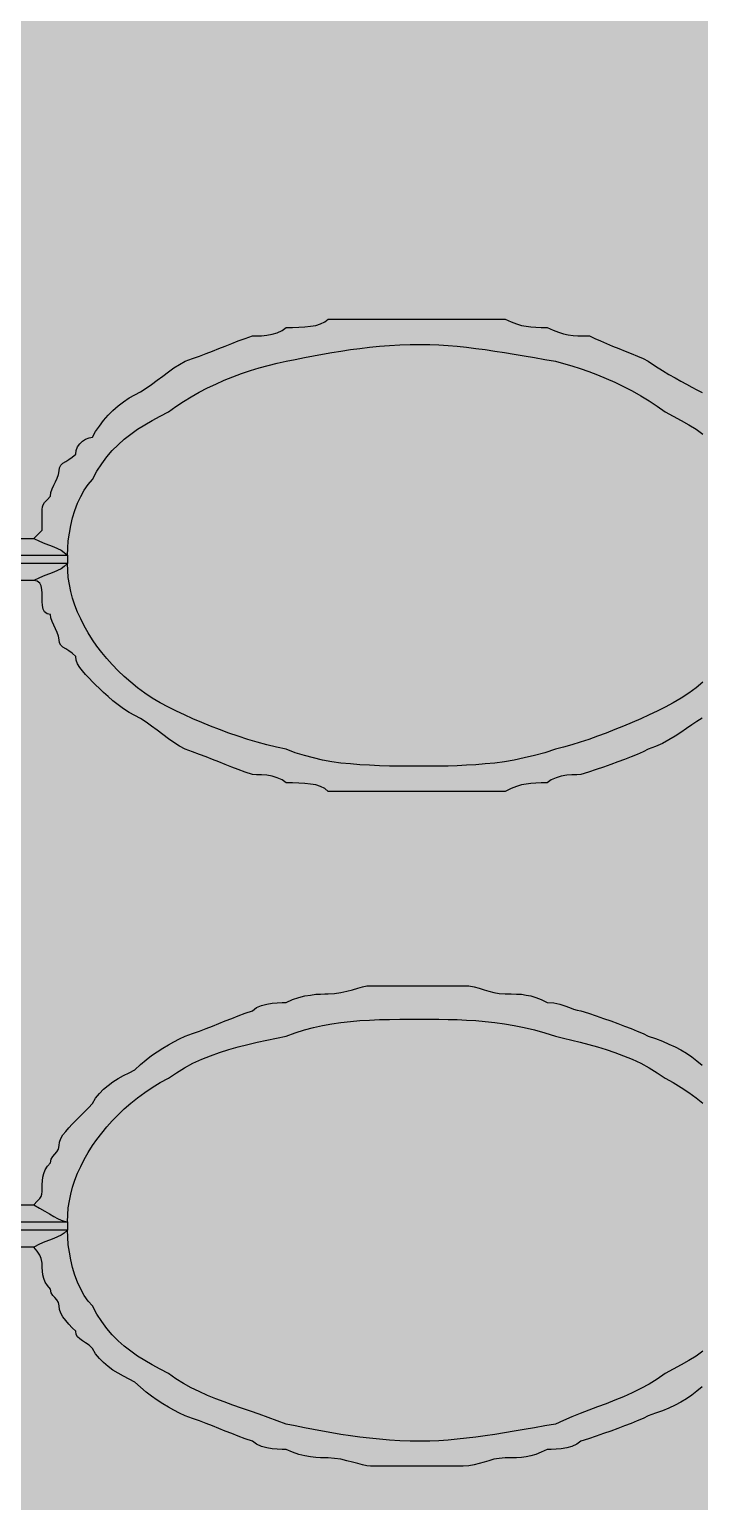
# Model space of a CAD drawing. Header units: millimetres. Extents: x 0 to 966, y -664 to 90.
# Drawn here: x 930.83 to 937.82, y -214.18 to -198.83 of the extents above; entities that cross this region are included whole.
import ezdxf

# ---------------------------------------------------------------- set-up
doc = ezdxf.new("R2010")
doc.units = ezdxf.units.MM
for name, color, linetype in [('HDL_BODY', 7, 'Continuous'), ('HDL_COLOUR', 7, 'Continuous'), ('HDL_DETAIL', 7, 'Continuous'), ('HDL_PRINT', 7, 'Continuous')]:
    doc.layers.add(name, color=color, linetype=linetype)

# ---------------------------------------------------------------- blocks, each defined once
blk = doc.blocks.new('M_R16.10.1_FRONT')
at = {"layer": 'HDL_BODY', "true_color": 0x202126}
blk.add_hatch(color=250, dxfattribs=at).paths.add_polyline_path([(0, 0), (216, 0), (216, 90), (0, 90)])
at = {"layer": 'HDL_BODY', "true_color": 0x2a2a30}
blk.add_hatch(color=250, dxfattribs=at).paths.add_polyline_path([(0.4, 20.52), (215.6, 20.52), (215.6, 68.31), (0.4, 68.31)])
at = {"layer": 'HDL_COLOUR', "true_color": 0x97a4b5}
for points in [[(188.795, 55.67), (188.761, 55.957), (188.661, 56.239), (188.496, 56.512), (188.269, 56.77), (187.984, 57.009), (187.645, 57.226), (187.259, 57.415), (186.833, 57.575), (186.372, 57.703), (185.886, 57.795), (185.382, 57.851), (184.87, 57.87), (184.358, 57.851), (183.854, 57.795), (183.368, 57.703), (182.907, 57.575), (182.481, 57.415), (182.095, 57.226), (181.756, 57.009), (181.471, 56.77), (181.244, 56.512), (181.079, 56.239), (180.979, 55.957), (180.945, 55.67), (180.979, 55.383), (181.079, 55.101), (181.244, 54.828), (181.471, 54.57), (181.756, 54.331), (182.095, 54.114), (182.481, 53.925), (182.907, 53.765), (183.368, 53.637), (183.854, 53.545), (184.358, 53.489), (184.87, 53.47), (185.382, 53.489), (185.886, 53.545), (186.372, 53.637), (186.833, 53.765), (187.259, 53.925), (187.645, 54.114), (187.984, 54.331), (188.269, 54.57), (188.496, 54.828), (188.661, 55.101), (188.761, 55.383)], [(188.795, 48.7), (188.761, 48.987), (188.661, 49.269), (188.496, 49.542), (188.269, 49.8), (187.984, 50.039), (187.645, 50.256), (187.259, 50.445), (186.833, 50.605), (186.372, 50.733), (185.886, 50.825), (185.382, 50.881), (184.87, 50.9), (184.358, 50.881), (183.854, 50.825), (183.368, 50.733), (182.907, 50.605), (182.481, 50.445), (182.095, 50.256), (181.756, 50.039), (181.471, 49.8), (181.244, 49.542), (181.079, 49.269), (180.979, 48.987), (180.945, 48.7), (180.979, 48.413), (181.079, 48.131), (181.244, 47.858), (181.471, 47.6), (181.756, 47.361), (182.095, 47.144), (182.481, 46.955), (182.907, 46.795), (183.368, 46.667), (183.854, 46.575), (184.358, 46.519), (184.87, 46.5), (185.382, 46.519), (185.886, 46.575), (186.372, 46.667), (186.833, 46.795), (187.259, 46.955), (187.645, 47.144), (187.984, 47.361), (188.269, 47.6), (188.496, 47.858), (188.661, 48.131), (188.761, 48.413)]]:
    blk.add_hatch(color=253, dxfattribs=at).paths.add_polyline_path(points)
at = {"layer": 'HDL_PRINT', "true_color": 0xdee1e9}
for points in [[(179.911, 61.144), (179.853, 61.141), (179.793, 61.133), (179.733, 61.121), (179.67, 61.107), (179.604, 61.092), (179.535, 61.078), (179.461, 61.066), (179.382, 61.058), (179.297, 61.055), (179.363, 61.055), (179.427, 61.055), (179.49, 61.055), (179.549, 61.055), (179.604, 61.055), (179.655, 61.055), (179.699, 61.055), (179.736, 61.055), (179.897, 61.049), (180.052, 61.032), (180.202, 61.003), (180.347, 60.964), (180.486, 60.915), (180.618, 60.856), (180.744, 60.788), (180.863, 60.711), (180.976, 60.626), (181.08, 60.533), (181.178, 60.432), (181.267, 60.325), (181.348, 60.211), (181.421, 60.091), (181.485, 59.965), (181.54, 59.834), (181.585, 59.699), (181.621, 59.559), (181.647, 59.416), (181.663, 59.269), (181.668, 59.119), (181.663, 58.97), (181.647, 58.823), (181.621, 58.68), (181.585, 58.541), (181.54, 58.405), (181.485, 58.274), (181.421, 58.149), (181.348, 58.029), (181.267, 57.915), (181.178, 57.807), (181.08, 57.707), (180.976, 57.613), (180.863, 57.528), (180.744, 57.451), (180.618, 57.383), (180.486, 57.324), (180.347, 57.274), (180.202, 57.235), (180.052, 57.207), (179.897, 57.189), (179.736, 57.183), (179.605, 57.188), (179.476, 57.202), (179.349, 57.226), (179.226, 57.258), (179.105, 57.298), (178.987, 57.346), (178.874, 57.402), (178.764, 57.466), (178.66, 57.536), (178.56, 57.612), (178.465, 57.695), (178.376, 57.783), (178.293, 57.877), (178.216, 57.976), (178.146, 58.08), (178.082, 58.188), (178.027, 58.3), (177.979, 58.416), (178.025, 58.28), (178.079, 58.15), (178.141, 58.026), (178.211, 57.909), (178.289, 57.798), (178.373, 57.693), (178.463, 57.596), (178.56, 57.505), (178.662, 57.421), (178.769, 57.345), (178.882, 57.276), (178.998, 57.215), (179.12, 57.161), (179.244, 57.115), (179.372, 57.077), (179.504, 57.047), (179.637, 57.026), (179.773, 57.013), (179.911, 57.008), (180.065, 57.014), (180.217, 57.03), (180.366, 57.056), (180.511, 57.092), (180.652, 57.137), (180.789, 57.192), (180.921, 57.255), (181.048, 57.327), (181.169, 57.408), (181.284, 57.496), (181.392, 57.591), (181.493, 57.693), (181.587, 57.803), (181.673, 57.918), (181.75, 58.04), (181.818, 58.167), (181.877, 58.3), (181.927, 58.438), (181.966, 58.581), (181.995, 58.728), (182.012, 58.879), (182.018, 59.033), (182.012, 59.188), (181.995, 59.34), (181.966, 59.489), (181.927, 59.635), (181.877, 59.776), (181.818, 59.913), (181.75, 60.046), (181.673, 60.173), (181.587, 60.294), (181.493, 60.409), (181.392, 60.517), (181.284, 60.619), (181.169, 60.713), (181.048, 60.798), (180.921, 60.876), (180.789, 60.944), (180.652, 61.004), (180.511, 61.053), (180.366, 61.092), (180.217, 61.121), (180.065, 61.138), (179.911, 61.144)], [(179.911, 54.104), (179.853, 54.104), (179.793, 54.103), (179.733, 54.101), (179.67, 54.097), (179.604, 54.09), (179.535, 54.079), (179.461, 54.064), (179.382, 54.044), (179.297, 54.018), (179.363, 54.047), (179.427, 54.068), (179.49, 54.083), (179.549, 54.094), (179.604, 54.1), (179.655, 54.103), (179.699, 54.104), (179.736, 54.104), (179.897, 54.098), (180.052, 54.081), (180.202, 54.053), (180.347, 54.013), (180.486, 53.964), (180.618, 53.905), (180.744, 53.837), (180.863, 53.76), (180.976, 53.675), (181.08, 53.582), (181.178, 53.482), (181.267, 53.374), (181.348, 53.26), (181.421, 53.14), (181.485, 53.014), (181.54, 52.884), (181.585, 52.748), (181.621, 52.608), (181.647, 52.465), (181.663, 52.318), (181.668, 52.168), (181.663, 52.019), (181.647, 51.873), (181.621, 51.729), (181.585, 51.59), (181.54, 51.455), (181.485, 51.324), (181.421, 51.199), (181.348, 51.079), (181.267, 50.965), (181.178, 50.858), (181.08, 50.757), (180.976, 50.664), (180.863, 50.579), (180.744, 50.502), (180.618, 50.434), (180.486, 50.375), (180.347, 50.326), (180.202, 50.287), (180.052, 50.259), (179.897, 50.241), (179.736, 50.235), (179.605, 50.24), (179.476, 50.252), (179.349, 50.271), (179.226, 50.299), (179.105, 50.333), (178.987, 50.375), (178.874, 50.425), (178.764, 50.48), (178.66, 50.543), (178.56, 50.612), (178.465, 50.688), (178.376, 50.769), (178.293, 50.857), (178.216, 50.951), (178.146, 51.05), (178.082, 51.154), (178.027, 51.264), (177.979, 51.379), (178.025, 51.255), (178.079, 51.135), (178.141, 51.018), (178.211, 50.906), (178.289, 50.798), (178.373, 50.695), (178.463, 50.597), (178.56, 50.504), (178.662, 50.418), (178.769, 50.339), (178.882, 50.265), (178.998, 50.2), (179.12, 50.141), (179.244, 50.091), (179.372, 50.049), (179.504, 50.015), (179.637, 49.991), (179.773, 49.976), (179.911, 49.971), (180.065, 49.977), (180.217, 49.995), (180.366, 50.023), (180.511, 50.062), (180.652, 50.112), (180.789, 50.171), (180.921, 50.24), (181.048, 50.317), (181.169, 50.403), (181.284, 50.497), (181.392, 50.598), (181.493, 50.707), (181.587, 50.822), (181.673, 50.943), (181.75, 51.07), (181.818, 51.202), (181.877, 51.339), (181.927, 51.481), (181.966, 51.626), (181.995, 51.775), (182.012, 51.928), (182.018, 52.082), (182.012, 52.236), (181.995, 52.387), (181.966, 52.534), (181.927, 52.676), (181.877, 52.814), (181.818, 52.946), (181.75, 53.073), (181.673, 53.195), (181.587, 53.31), (181.493, 53.42), (181.392, 53.522), (181.284, 53.617), (181.169, 53.705), (181.048, 53.785), (180.921, 53.857), (180.789, 53.921), (180.652, 53.975), (180.511, 54.021), (180.366, 54.057), (180.217, 54.083), (180.065, 54.099), (179.911, 54.104)], [(179.297, 50.939), (179.297, 53.315), (180.877, 53.315), (180.877, 53.05), (179.561, 53.05), (179.561, 52.347), (180.702, 52.347), (180.702, 51.993), (179.561, 51.993), (179.561, 50.939), (179.297, 50.939)], [(179.911, 47.156), (179.853, 47.153), (179.793, 47.145), (179.733, 47.133), (179.67, 47.119), (179.604, 47.104), (179.535, 47.09), (179.461, 47.079), (179.382, 47.07), (179.297, 47.067), (179.363, 47.067), (179.427, 47.067), (179.49, 47.067), (179.549, 47.067), (179.604, 47.067), (179.655, 47.067), (179.699, 47.067), (179.736, 47.067), (179.897, 47.062), (180.052, 47.046), (180.202, 47.02), (180.347, 46.984), (180.486, 46.938), (180.618, 46.883), (180.744, 46.819), (180.863, 46.747), (180.976, 46.665), (181.08, 46.576), (181.178, 46.478), (181.267, 46.373), (181.348, 46.261), (181.421, 46.141), (181.485, 46.015), (181.54, 45.882), (181.585, 45.743), (181.621, 45.599), (181.647, 45.448), (181.663, 45.292), (181.668, 45.131), (181.663, 44.982), (181.647, 44.835), (181.621, 44.691), (181.585, 44.552), (181.54, 44.416), (181.485, 44.285), (181.421, 44.16), (181.348, 44.04), (181.267, 43.926), (181.178, 43.818), (181.08, 43.718), (180.976, 43.625), (180.863, 43.539), (180.744, 43.463), (180.618, 43.394), (180.486, 43.336), (180.347, 43.286), (180.202, 43.247), (180.052, 43.219), (179.897, 43.201), (179.736, 43.195), (179.605, 43.2), (179.476, 43.215), (179.349, 43.238), (179.226, 43.27), (179.105, 43.31), (178.987, 43.359), (178.874, 43.415), (178.764, 43.478), (178.66, 43.548), (178.56, 43.624), (178.465, 43.707), (178.376, 43.795), (178.293, 43.889), (178.216, 43.988), (178.146, 44.092), (178.082, 44.2), (178.027, 44.312), (177.979, 44.428), (178.025, 44.292), (178.079, 44.162), (178.141, 44.038), (178.211, 43.921), (178.289, 43.81), (178.373, 43.706), (178.463, 43.608), (178.56, 43.517), (178.662, 43.434), (178.769, 43.357), (178.882, 43.288), (178.998, 43.227), (179.12, 43.173), (179.244, 43.127), (179.372, 43.089), (179.504, 43.059), (179.637, 43.038), (179.773, 43.025), (179.911, 43.02), (180.065, 43.026), (180.217, 43.042), (180.366, 43.068), (180.511, 43.104), (180.652, 43.149), (180.789, 43.204), (180.921, 43.267), (181.048, 43.339), (181.169, 43.419), (181.284, 43.507), (181.392, 43.603), (181.493, 43.705), (181.587, 43.814), (181.673, 43.93), (181.75, 44.051), (181.818, 44.178), (181.877, 44.311), (181.927, 44.449), (181.966, 44.591), (181.995, 44.738), (182.012, 44.888), (182.018, 45.042), (182.012, 45.197), (181.995, 45.35), (181.966, 45.499), (181.927, 45.645), (181.877, 45.787), (181.818, 45.924), (181.75, 46.057), (181.673, 46.184), (181.587, 46.305), (181.493, 46.421), (181.392, 46.529), (181.284, 46.631), (181.169, 46.724), (181.048, 46.81), (180.921, 46.888), (180.789, 46.956), (180.652, 47.016), (180.511, 47.065), (180.366, 47.104), (180.217, 47.133), (180.065, 47.15), (179.911, 47.156)]]:
    blk.add_hatch(color=254, dxfattribs=at).paths.add_polyline_path(points)
at = {"layer": 'HDL_DETAIL', "color": 251, "true_color": 0x52555c}
for points in [[(180.877, 55.865), (180.966, 55.951), (180.966, 55.995), (180.966, 56.027), (180.966, 56.054), (180.966, 56.085), (180.966, 56.129), (180.966, 56.166), (180.969, 56.193), (180.977, 56.216), (180.991, 56.239), (181.016, 56.267), (181.052, 56.304), (181.057, 56.342), (181.069, 56.38), (181.087, 56.418), (181.106, 56.455), (181.123, 56.493), (181.136, 56.531), (181.141, 56.569), (181.146, 56.602), (181.16, 56.627), (181.182, 56.648), (181.211, 56.667), (181.243, 56.687), (181.279, 56.712), (181.316, 56.744), (181.321, 56.782), (181.335, 56.818), (181.357, 56.85), (181.386, 56.878), (181.418, 56.9), (181.454, 56.914), (181.49, 56.919), (181.523, 56.978), (181.562, 57.036), (181.605, 57.093), (181.653, 57.148), (181.704, 57.199), (181.758, 57.247), (181.815, 57.29), (181.873, 57.329), (181.932, 57.361), (181.99, 57.393), (182.049, 57.43), (182.107, 57.471), (182.165, 57.514), (182.223, 57.557), (182.282, 57.601), (182.34, 57.642), (182.398, 57.679), (182.456, 57.712), (182.533, 57.739), (182.606, 57.765), (182.675, 57.791), (182.743, 57.818), (182.809, 57.844), (182.875, 57.87), (182.942, 57.897), (183.011, 57.923), (183.083, 57.949), (183.159, 57.976), (183.202, 57.976), (183.252, 57.978), (183.307, 57.983), (183.363, 57.993), (183.418, 58.009), (183.469, 58.032), (183.511, 58.065), (183.577, 58.065), (183.641, 58.066), (183.704, 58.07), (183.763, 58.076), (183.818, 58.086), (183.869, 58.101), (183.913, 58.123), (183.95, 58.151), (184.016, 58.151), (184.08, 58.151), (184.143, 58.151), (184.203, 58.151), (184.258, 58.151), (184.308, 58.151), (184.352, 58.151), (184.389, 58.151), (184.447, 58.151), (184.506, 58.151), (184.564, 58.151), (184.623, 58.151), (184.682, 58.151), (184.741, 58.151), (184.799, 58.151), (184.858, 58.151), (184.916, 58.151), (184.978, 58.151), (185.034, 58.151), (185.086, 58.151), (185.135, 58.151), (185.185, 58.151), (185.237, 58.151), (185.293, 58.151), (185.355, 58.151), (185.42, 58.151), (185.485, 58.151), (185.548, 58.151), (185.607, 58.151), (185.663, 58.151), (185.713, 58.151), (185.757, 58.151), (185.793, 58.151), (185.856, 58.123), (185.912, 58.101), (185.964, 58.086), (186.014, 58.076), (186.063, 58.07), (186.115, 58.066), (186.17, 58.065), (186.232, 58.065), (186.295, 58.036), (186.351, 58.014), (186.403, 57.998), (186.453, 57.987), (186.502, 57.981), (186.554, 57.978), (186.611, 57.976), (186.673, 57.976), (186.728, 57.949), (186.788, 57.923), (186.85, 57.897), (186.915, 57.87), (186.98, 57.844), (187.046, 57.818), (187.11, 57.791), (187.173, 57.765), (187.232, 57.739), (187.287, 57.712), (187.363, 57.662), (187.435, 57.616), (187.503, 57.575), (187.566, 57.538), (187.627, 57.503), (187.685, 57.472), (187.741, 57.442), (187.795, 57.414), (187.848, 57.387)], [(181.23, 55.69), (181.232, 55.763), (181.238, 55.84), (181.249, 55.919), (181.264, 55.998), (181.283, 56.078), (181.307, 56.156), (181.335, 56.231), (181.367, 56.302), (181.404, 56.368), (181.445, 56.428), (181.49, 56.48), (181.537, 56.564), (181.586, 56.642), (181.64, 56.714), (181.697, 56.78), (181.757, 56.841), (181.822, 56.898), (181.889, 56.951), (181.961, 57.002), (182.036, 57.049), (182.114, 57.095), (182.196, 57.139), (182.282, 57.183), (182.359, 57.239), (182.438, 57.291), (182.519, 57.341), (182.603, 57.388), (182.688, 57.433), (182.776, 57.474), (182.864, 57.513), (182.954, 57.55), (183.045, 57.583), (183.138, 57.614), (183.23, 57.643), (183.324, 57.668), (183.418, 57.691), (183.511, 57.712), (183.605, 57.731), (183.7, 57.75), (183.794, 57.768), (183.889, 57.786), (183.985, 57.802), (184.082, 57.818), (184.18, 57.833), (184.28, 57.846), (184.381, 57.858), (184.484, 57.868), (184.588, 57.876), (184.695, 57.882), (184.804, 57.886), (184.916, 57.887), (185.01, 57.886), (185.104, 57.882), (185.199, 57.876), (185.294, 57.868), (185.39, 57.858), (185.487, 57.846), (185.585, 57.833), (185.685, 57.818), (185.786, 57.802), (185.888, 57.786), (185.993, 57.768), (186.1, 57.75), (186.209, 57.731), (186.321, 57.712), (186.404, 57.69), (186.489, 57.665), (186.576, 57.636), (186.666, 57.605), (186.756, 57.571), (186.847, 57.533), (186.938, 57.493), (187.029, 57.449), (187.119, 57.402), (187.208, 57.352), (187.295, 57.299), (187.379, 57.243), (187.462, 57.183), (187.548, 57.139), (187.631, 57.095), (187.71, 57.049), (187.785, 57.002), (187.856, 56.951)], [(178.945, 55.865), (180.877, 55.865)], [(180.877, 55.865), (180.939, 55.835), (180.993, 55.812), (181.042, 55.793), (181.086, 55.776), (181.125, 55.76), (181.162, 55.741), (181.196, 55.718), (181.23, 55.69)], [(178.595, 55.69), (181.23, 55.69)], [(181.23, 55.601), (178.595, 55.601)], [(181.23, 55.601), (181.196, 55.571), (181.162, 55.548), (181.125, 55.529), (181.086, 55.512), (181.042, 55.495), (180.993, 55.477), (180.939, 55.454), (180.877, 55.426)], [(181.23, 55.69), (181.23, 55.601)], [(187.856, 54.364), (187.785, 54.307), (187.71, 54.252), (187.631, 54.2), (187.548, 54.151), (187.462, 54.104), (187.379, 54.064), (187.295, 54.024), (187.208, 53.984), (187.119, 53.945), (187.029, 53.907), (186.938, 53.87), (186.847, 53.835), (186.756, 53.801), (186.666, 53.769), (186.576, 53.739), (186.489, 53.712), (186.404, 53.687), (186.321, 53.665), (186.209, 53.63), (186.1, 53.6), (185.993, 53.575), (185.888, 53.553), (185.786, 53.536), (185.685, 53.522), (185.585, 53.512), (185.487, 53.503), (185.39, 53.498), (185.294, 53.494), (185.199, 53.491), (185.104, 53.49), (185.01, 53.49), (184.916, 53.49), (184.804, 53.49), (184.695, 53.49), (184.588, 53.491), (184.484, 53.494), (184.381, 53.498), (184.28, 53.503), (184.18, 53.512), (184.082, 53.522), (183.985, 53.536), (183.889, 53.553), (183.794, 53.575), (183.7, 53.6), (183.605, 53.63), (183.511, 53.665), (183.41, 53.687), (183.309, 53.712), (183.209, 53.739), (183.109, 53.769), (183.01, 53.801), (182.913, 53.835), (182.816, 53.87), (182.722, 53.907), (182.629, 53.945), (182.538, 53.984), (182.45, 54.024), (182.365, 54.064), (182.282, 54.104), (182.196, 54.151), (182.114, 54.2), (182.036, 54.252), (181.961, 54.307), (181.889, 54.364), (181.822, 54.424), (181.757, 54.485), (181.697, 54.548), (181.64, 54.612), (181.586, 54.676), (181.537, 54.742), (181.49, 54.808), (181.445, 54.88), (181.404, 54.952), (181.367, 55.024), (181.335, 55.096), (181.307, 55.168), (181.283, 55.24), (181.264, 55.312), (181.249, 55.385), (181.238, 55.457), (181.232, 55.529), (181.23, 55.601)], [(180.877, 55.426), (178.859, 55.426)], [(187.848, 53.989), (187.795, 53.956), (187.741, 53.919), (187.685, 53.881), (187.627, 53.842), (187.566, 53.802), (187.503, 53.764), (187.435, 53.727), (187.363, 53.694), (187.287, 53.665), (187.232, 53.638), (187.172, 53.612), (187.108, 53.585), (187.04, 53.559), (186.969, 53.533), (186.895, 53.506), (186.819, 53.48), (186.742, 53.454), (186.664, 53.427), (186.585, 53.401), (186.542, 53.4), (186.491, 53.399), (186.436, 53.394), (186.38, 53.385), (186.325, 53.369), (186.275, 53.346), (186.232, 53.315), (186.17, 53.314), (186.115, 53.313), (186.063, 53.31), (186.014, 53.303), (185.964, 53.293), (185.912, 53.277), (185.856, 53.255), (185.793, 53.225), (185.731, 53.225), (185.676, 53.225), (185.624, 53.225), (185.574, 53.225), (185.524, 53.225), (185.472, 53.225), (185.417, 53.225), (185.355, 53.225), (185.289, 53.225), (185.225, 53.225), (185.163, 53.225), (185.103, 53.225), (185.048, 53.225), (184.998, 53.225), (184.953, 53.225), (184.916, 53.225), (184.858, 53.225), (184.799, 53.225), (184.741, 53.225), (184.682, 53.225), (184.623, 53.225), (184.564, 53.225), (184.506, 53.225), (184.447, 53.225), (184.389, 53.225), (184.352, 53.225), (184.308, 53.225), (184.258, 53.225), (184.203, 53.225), (184.143, 53.225), (184.08, 53.225), (184.016, 53.225), (183.95, 53.225), (183.913, 53.255), (183.869, 53.277), (183.818, 53.293), (183.763, 53.303), (183.704, 53.31), (183.641, 53.313), (183.577, 53.314), (183.511, 53.315), (183.469, 53.346), (183.418, 53.369), (183.363, 53.385), (183.307, 53.394), (183.252, 53.399), (183.202, 53.4), (183.159, 53.401), (183.083, 53.427), (183.011, 53.454), (182.942, 53.48), (182.875, 53.506), (182.809, 53.533), (182.743, 53.559), (182.675, 53.585), (182.606, 53.612), (182.533, 53.638), (182.456, 53.665), (182.398, 53.697), (182.34, 53.735), (182.282, 53.776), (182.223, 53.82), (182.165, 53.864), (182.107, 53.907), (182.049, 53.948), (181.99, 53.986), (181.932, 54.018), (181.873, 54.05), (181.815, 54.087), (181.758, 54.128), (181.704, 54.171), (181.653, 54.215), (181.605, 54.259), (181.562, 54.3), (181.523, 54.337), (181.49, 54.369), (181.454, 54.407), (181.418, 54.444), (181.386, 54.482), (181.357, 54.519), (181.335, 54.557), (181.321, 54.595), (181.316, 54.633), (181.279, 54.666), (181.243, 54.691), (181.211, 54.712), (181.182, 54.731), (181.16, 54.751), (181.146, 54.776), (181.141, 54.808), (181.136, 54.846), (181.123, 54.884), (181.106, 54.922), (181.087, 54.96), (181.069, 54.998), (181.057, 55.035), (181.052, 55.072), (181.016, 55.079), (180.991, 55.099), (180.977, 55.128), (180.969, 55.164), (180.966, 55.205), (180.966, 55.247), (180.965, 55.292), (180.963, 55.333), (180.955, 55.37), (180.94, 55.399), (180.914, 55.419), (180.877, 55.426)], [(180.877, 48.914), (180.914, 48.952), (180.94, 48.98), (180.955, 49.003), (180.963, 49.025), (180.965, 49.053), (180.966, 49.089), (180.966, 49.127), (180.968, 49.166), (180.973, 49.204), (180.982, 49.242), (180.997, 49.279), (181.02, 49.317), (181.052, 49.354), (181.058, 49.392), (181.075, 49.42), (181.096, 49.443), (181.118, 49.466), (181.134, 49.494), (181.141, 49.532), (181.146, 49.569), (181.16, 49.606), (181.182, 49.644), (181.211, 49.681), (181.243, 49.719), (181.279, 49.756), (181.316, 49.793), (181.323, 49.8), (181.342, 49.819), (181.371, 49.849), (181.407, 49.885), (181.448, 49.927), (181.49, 49.971), (181.523, 50.027), (181.562, 50.076), (181.605, 50.121), (181.653, 50.161), (181.704, 50.198), (181.758, 50.231), (181.815, 50.263), (181.873, 50.293), (181.932, 50.322), (181.99, 50.377), (182.049, 50.427), (182.107, 50.471), (182.165, 50.512), (182.223, 50.549), (182.282, 50.583), (182.34, 50.615), (182.398, 50.645), (182.456, 50.675), (182.533, 50.701), (182.606, 50.727), (182.675, 50.753), (182.743, 50.779), (182.809, 50.806), (182.875, 50.832), (182.942, 50.859), (183.011, 50.886), (183.083, 50.912), (183.159, 50.939), (183.202, 50.971), (183.252, 50.994), (183.307, 51.009), (183.363, 51.018), (183.418, 51.023), (183.469, 51.025), (183.511, 51.025), (183.577, 51.055), (183.641, 51.077), (183.704, 51.093), (183.763, 51.103), (183.818, 51.11), (183.869, 51.113), (183.913, 51.114), (183.95, 51.114), (184.016, 51.118), (184.08, 51.128), (184.143, 51.142), (184.203, 51.157), (184.258, 51.173), (184.308, 51.187), (184.352, 51.197), (184.389, 51.2), (184.447, 51.2), (184.506, 51.2), (184.564, 51.2), (184.623, 51.2), (184.682, 51.2), (184.741, 51.2), (184.799, 51.2), (184.858, 51.2), (184.916, 51.2), (184.953, 51.2), (184.998, 51.2), (185.048, 51.2), (185.103, 51.2), (185.163, 51.2), (185.225, 51.2), (185.289, 51.2), (185.355, 51.2), (185.417, 51.197), (185.472, 51.187), (185.524, 51.173), (185.574, 51.157), (185.624, 51.142), (185.676, 51.128), (185.731, 51.118), (185.793, 51.114), (185.856, 51.114), (185.912, 51.113), (185.964, 51.11), (186.014, 51.103), (186.063, 51.093), (186.115, 51.077), (186.17, 51.055), (186.232, 51.025), (186.303, 51.021), (186.364, 51.008), (186.417, 50.991), (186.464, 50.973), (186.507, 50.956), (186.546, 50.944), (186.585, 50.939), (186.664, 50.912), (186.742, 50.886), (186.819, 50.859), (186.895, 50.832), (186.969, 50.806), (187.04, 50.779), (187.108, 50.753), (187.172, 50.727), (187.232, 50.701), (187.287, 50.675), (187.363, 50.648), (187.435, 50.621), (187.503, 50.592), (187.566, 50.562), (187.627, 50.531), (187.685, 50.496), (187.741, 50.458), (187.795, 50.417), (187.848, 50.372)], [(181.23, 48.739), (181.232, 48.811), (181.238, 48.883), (181.249, 48.955), (181.264, 49.027), (181.283, 49.099), (181.307, 49.171), (181.335, 49.244), (181.367, 49.316), (181.404, 49.388), (181.445, 49.46), (181.49, 49.532), (181.537, 49.597), (181.586, 49.662), (181.64, 49.727), (181.697, 49.791), (181.757, 49.853), (181.822, 49.915), (181.889, 49.974), (181.961, 50.032), (182.036, 50.087), (182.114, 50.14), (182.196, 50.189), (182.282, 50.235), (182.365, 50.293), (182.45, 50.344), (182.538, 50.391), (182.629, 50.433), (182.722, 50.47), (182.816, 50.504), (182.913, 50.535), (183.01, 50.562), (183.109, 50.588), (183.209, 50.611), (183.309, 50.633), (183.41, 50.654), (183.511, 50.675), (183.605, 50.71), (183.7, 50.74), (183.794, 50.765), (183.889, 50.786), (183.985, 50.803), (184.082, 50.817), (184.18, 50.828), (184.28, 50.836), (184.381, 50.842), (184.484, 50.846), (184.588, 50.848), (184.695, 50.85), (184.804, 50.85), (184.916, 50.85), (185.01, 50.85), (185.104, 50.85), (185.199, 50.848), (185.294, 50.846), (185.39, 50.842), (185.487, 50.836), (185.585, 50.828), (185.685, 50.817), (185.786, 50.803), (185.888, 50.786), (185.993, 50.765), (186.1, 50.74), (186.209, 50.71), (186.321, 50.675), (186.404, 50.654), (186.489, 50.633), (186.576, 50.611), (186.666, 50.588), (186.756, 50.562), (186.847, 50.535), (186.938, 50.504), (187.029, 50.47), (187.119, 50.433), (187.208, 50.391), (187.295, 50.344), (187.379, 50.293), (187.462, 50.235), (187.548, 50.189), (187.631, 50.14), (187.71, 50.087), (187.785, 50.032), (187.856, 49.974)], [(178.945, 48.914), (180.877, 48.914)], [(180.877, 48.914), (180.939, 48.881), (180.993, 48.849), (181.042, 48.82), (181.086, 48.793), (181.125, 48.771), (181.162, 48.754), (181.196, 48.743), (181.23, 48.739)], [(178.595, 48.739), (181.23, 48.739)], [(181.23, 48.739), (181.23, 48.65)], [(181.23, 48.65), (178.595, 48.65)], [(181.23, 48.65), (181.196, 48.621), (181.162, 48.599), (181.125, 48.58), (181.086, 48.563), (181.042, 48.547), (180.993, 48.528), (180.939, 48.504), (180.877, 48.475)], [(187.856, 47.388), (187.785, 47.338), (187.71, 47.291), (187.631, 47.245), (187.548, 47.2), (187.462, 47.156), (187.379, 47.098), (187.295, 47.046), (187.208, 46.998), (187.119, 46.955), (187.029, 46.914), (186.938, 46.877), (186.847, 46.841), (186.756, 46.807), (186.666, 46.773), (186.576, 46.739), (186.489, 46.704), (186.404, 46.667), (186.321, 46.628), (186.209, 46.609), (186.1, 46.59), (185.993, 46.572), (185.888, 46.554), (185.786, 46.537), (185.685, 46.52), (185.585, 46.505), (185.487, 46.492), (185.39, 46.48), (185.294, 46.47), (185.199, 46.461), (185.104, 46.455), (185.01, 46.451), (184.916, 46.45), (184.804, 46.451), (184.695, 46.455), (184.588, 46.461), (184.484, 46.47), (184.381, 46.48), (184.28, 46.492), (184.18, 46.505), (184.082, 46.52), (183.985, 46.537), (183.889, 46.554), (183.794, 46.572), (183.7, 46.59), (183.605, 46.609), (183.511, 46.628), (183.418, 46.664), (183.324, 46.698), (183.23, 46.731), (183.138, 46.763), (183.045, 46.795), (182.954, 46.826), (182.864, 46.859), (182.776, 46.893), (182.688, 46.928), (182.603, 46.967), (182.519, 47.008), (182.438, 47.053), (182.359, 47.102), (182.282, 47.156), (182.196, 47.2), (182.114, 47.245), (182.036, 47.291), (181.961, 47.338), (181.889, 47.388), (181.822, 47.441), (181.757, 47.498), (181.697, 47.56), (181.64, 47.626), (181.586, 47.697), (181.537, 47.775), (181.49, 47.86), (181.445, 47.912), (181.404, 47.971), (181.367, 48.037), (181.335, 48.108), (181.307, 48.183), (181.283, 48.261), (181.264, 48.34), (181.249, 48.42), (181.238, 48.499), (181.232, 48.576), (181.23, 48.65)], [(180.877, 48.475), (178.859, 48.475)], [(187.848, 47.017), (187.795, 46.972), (187.741, 46.931), (187.685, 46.893), (187.627, 46.858), (187.566, 46.826), (187.503, 46.796), (187.435, 46.768), (187.363, 46.741), (187.287, 46.714), (187.232, 46.688), (187.172, 46.662), (187.108, 46.636), (187.04, 46.609), (186.969, 46.583), (186.895, 46.556), (186.819, 46.53), (186.742, 46.503), (186.664, 46.476), (186.585, 46.45), (186.542, 46.418), (186.491, 46.395), (186.436, 46.38), (186.38, 46.37), (186.325, 46.366), (186.275, 46.364), (186.232, 46.364), (186.17, 46.334), (186.115, 46.312), (186.063, 46.296), (186.014, 46.286), (185.964, 46.279), (185.912, 46.276), (185.856, 46.275), (185.793, 46.275), (185.731, 46.271), (185.676, 46.261), (185.624, 46.247), (185.574, 46.231), (185.524, 46.216), (185.472, 46.202), (185.417, 46.192), (185.355, 46.188), (185.289, 46.188), (185.225, 46.188), (185.163, 46.188), (185.103, 46.188), (185.048, 46.188), (184.998, 46.188), (184.953, 46.188), (184.916, 46.188), (184.858, 46.188), (184.799, 46.188), (184.741, 46.188), (184.682, 46.188), (184.623, 46.188), (184.564, 46.188), (184.506, 46.188), (184.447, 46.188), (184.389, 46.188), (184.352, 46.192), (184.308, 46.202), (184.258, 46.216), (184.203, 46.231), (184.143, 46.247), (184.08, 46.261), (184.016, 46.271), (183.95, 46.275), (183.913, 46.275), (183.869, 46.276), (183.818, 46.279), (183.763, 46.286), (183.704, 46.296), (183.641, 46.312), (183.577, 46.334), (183.511, 46.364), (183.469, 46.364), (183.418, 46.366), (183.363, 46.37), (183.307, 46.38), (183.252, 46.395), (183.202, 46.418), (183.159, 46.45), (183.083, 46.476), (183.011, 46.503), (182.942, 46.53), (182.875, 46.556), (182.809, 46.583), (182.743, 46.609), (182.675, 46.636), (182.606, 46.662), (182.533, 46.688), (182.456, 46.714), (182.398, 46.744), (182.34, 46.774), (182.282, 46.806), (182.223, 46.84), (182.165, 46.877), (182.107, 46.918), (182.049, 46.962), (181.99, 47.012), (181.932, 47.067), (181.873, 47.097), (181.815, 47.127), (181.758, 47.159), (181.704, 47.192), (181.653, 47.229), (181.605, 47.269), (181.562, 47.313), (181.523, 47.362), (181.49, 47.418), (181.454, 47.451), (181.418, 47.476), (181.386, 47.497), (181.357, 47.516), (181.335, 47.537), (181.321, 47.563), (181.316, 47.596), (181.279, 47.633), (181.243, 47.67), (181.211, 47.708), (181.182, 47.746), (181.16, 47.784), (181.146, 47.822), (181.141, 47.86), (181.134, 47.897), (181.118, 47.924), (181.096, 47.947), (181.075, 47.969), (181.058, 47.997), (181.052, 48.035), (181.02, 48.072), (180.997, 48.11), (180.982, 48.147), (180.973, 48.185), (180.968, 48.223), (180.966, 48.261), (180.966, 48.3), (180.965, 48.306), (180.963, 48.325), (180.955, 48.354), (180.94, 48.39), (180.914, 48.431), (180.877, 48.475)]]:
    blk.add_lwpolyline(points, dxfattribs=at)
blk.add_lwpolyline([(181.23, 55.69), (181.23, 55.69)], close=True, dxfattribs=at)

msp = doc.modelspace()

# ---------------------------------------------------------------- block references
msp.add_blockref('M_R16.10.1_FRONT', (750, -260))

doc.saveas('drawing.dxf')
